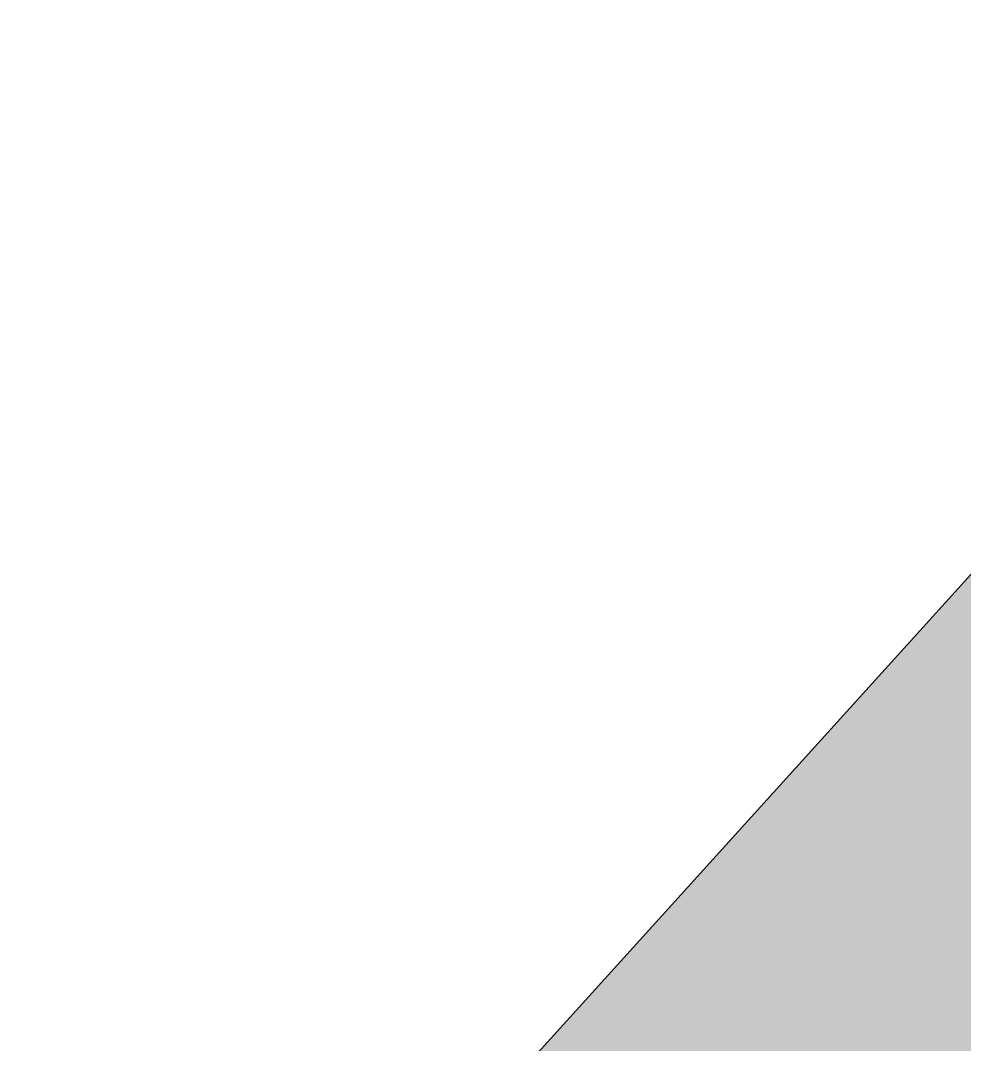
# Model space of a CAD drawing. Header units: millimetres. Extents: x -9400 to 16593, y -27108 to 22430.
# Drawn here: x 1892 to 2483, y -18380 to -17738 of the extents above; entities that cross this region are included whole.
import ezdxf

# ---------------------------------------------------------------- set-up
doc = ezdxf.new("R2010")
doc.units = ezdxf.units.MM
doc.set_wipeout_variables(frame=1)
doc.layers.add('Техника LTM 11200-9.1', color=250, linetype='Continuous')
doc.layers.add('Техника LTM 11200-9.1 Штрих', color=7, linetype='Continuous', true_color=0xffd452)

# ---------------------------------------------------------------- blocks, each defined once
blk = doc.blocks.new('LTM 11200-9.1-20240706.160011')
at = {"color": 0, "linetype": 'ByBlock', "lineweight": -2, "transparency": 16777216}
blk.add_wipeout([(4011.02, 385.99), (3996.02, 385.99), (3996.02, 393.99), (3773.48, 547.49), (3773.48, 547.49), (3741.55, 562.62), (3706.48, 566.85), (3671.87, 559.74), (3641.3, 542.02), (3621.46, 520.81), (3531.02, 393.99), (3531.02, 385.99), (3516.02, 385.99), (3516.02, 277), (0, 277), (0, 277), (-55.89, 271.3), (-109.48, 254.45), (-158.57, 227.12), (-201.13, 190.46), (-235.42, 145.96), (-260.03, 95.46), (-273.94, 41.03), (-276.59, -15.09), (-267.86, -70.58), (-248.11, -123.18), (-218.15, -170.7), (-179.22, -211.21), (-132.92, -243.02), (-81.15, -264.85), (-26.05, -275.77), (0, -277), (5450.97, -277), (5450.97, -277), (5454.8, -276.24), (5458.05, -274.07), (5460.22, -270.82), (5460.97, -266.99), (5460.97, -266.99), (5460.97, 266.99), (5460.97, 266.99), (5460.22, 270.82), (5458.05, 274.07), (5454.8, 276.24), (5450.97, 277), (5450.97, 277), (4011.02, 277), (4011.02, 276.99)], dxfattribs=at)
at = {"layer": 'Техника LTM 11200-9.1 Штрих', "true_color": 0xadadad, "transparency": 16777216}
h = blk.add_hatch(color=253, dxfattribs=at)
h.dxf.hatch_style = 1
edge = h.paths.add_edge_path()
edge.add_line((4011.02, 276.99), (4011.02, 385.99))
edge.add_line((4011.02, 385.99), (3996.02, 385.99))
edge.add_line((3996.02, 385.99), (3996.02, 393.99))
edge.add_line((3996.02, 393.99), (3773.48, 547.49))
edge.add_arc((3711.02, 456.95), 109.99, 55.39972, 144.50972)
edge.add_line((3621.46, 520.81), (3531.02, 393.99))
edge.add_line((3531.02, 393.99), (3531.02, 385.99))
edge.add_line((3531.02, 385.99), (3516.02, 385.99))
edge.add_line((3516.02, 385.99), (3516.02, 277))
edge.add_line((3516.02, 277), (0, 277))
edge.add_arc((0, 0), 277, 90, 270)
edge.add_line((0, -277), (5450.97, -277))
edge.add_arc((5450.98, -267), 10, 269.97688, 360.09126)
edge.add_line((5460.97, -266.99), (5460.97, 266.99))
edge.add_arc((5450.98, 267), 10, 359.90874, 450.02312)
edge.add_line((5450.97, 277), (4011.02, 277))
edge.add_line((4011.02, 277), (4011.02, 276.99))
at = {"color": 0, "linetype": 'ByBlock', "lineweight": -2, "transparency": 16777216}
blk.add_lwpolyline([(4011.02, 276.99), (4011.02, 385.99), (3996.02, 385.99), (3996.02, 393.99), (3773.48, 547.49, 0.409671), (3621.46, 520.81), (3531.02, 393.99), (3531.02, 385.99), (3516.02, 385.99), (3516.02, 277), (0, 277, 1), (0, -277), (5450.97, -277, 0.414798), (5460.97, -266.99), (5460.97, 266.99, 0.414798), (5450.97, 277), (4011.02, 277)], format="xyb", close=True, dxfattribs=at)
blk = doc.blocks.new('Liebherr LTM 11200-9.1 План')
at = {"color": 0, "linetype": 'ByBlock', "lineweight": -2, "transparency": 16777216, "xscale": -1, "rotation": 47.84493562671506}
blk.add_blockref('LTM 11200-9.1-20240706.160011', (-2200, -1185), dxfattribs=at)

msp = doc.modelspace()

# ---------------------------------------------------------------- block references
at = {"layer": 'Техника LTM 11200-9.1', "rotation": 180}
msp.add_blockref('Liebherr LTM 11200-9.1 План', (0, -20000), dxfattribs=at)

doc.saveas('drawing.dxf')
